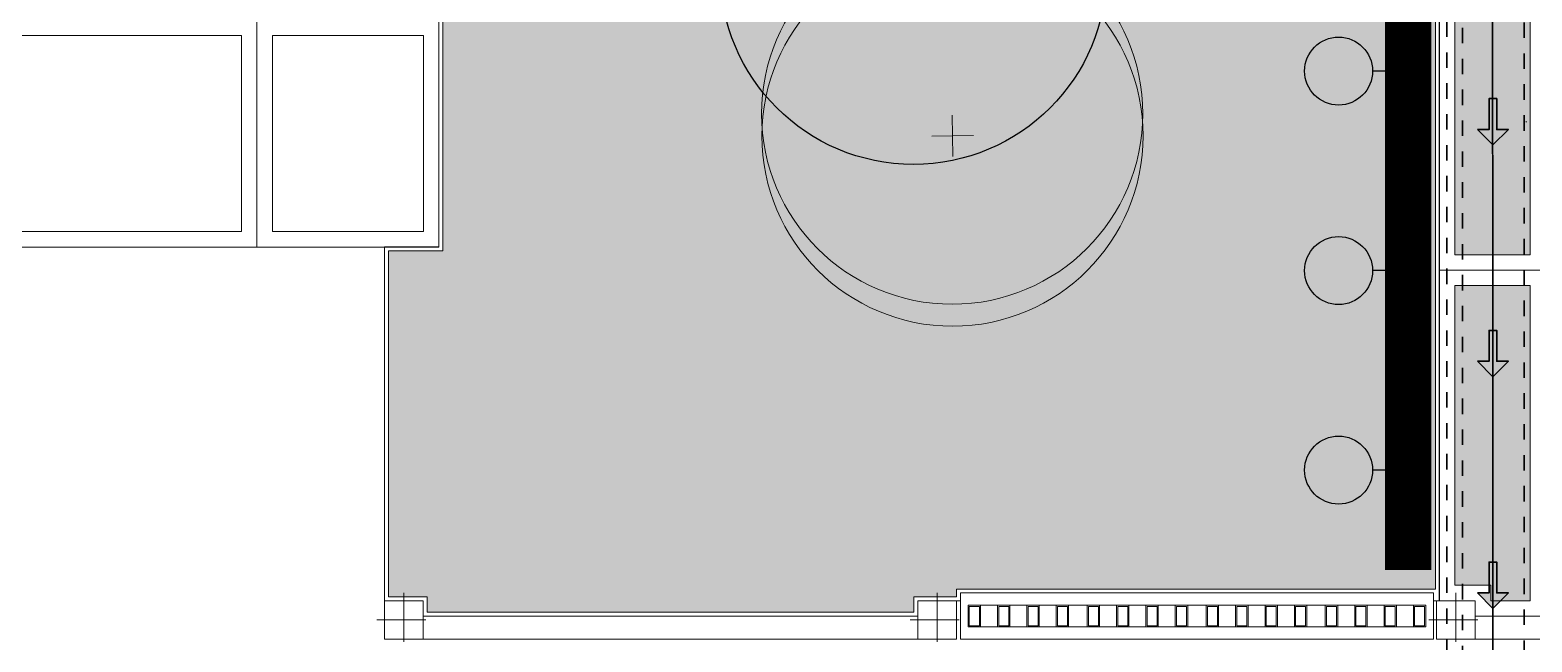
# Model space of a CAD drawing. Header units: metres. Extents: x 349703 to 349913, y 9282546 to 9282694.
# Drawn here: x 349764.36 to 349774.07, y 9282602.97 to 9282606.93 of the extents above; entities that cross this region are included whole.
import ezdxf

# ---------------------------------------------------------------- set-up
doc = ezdxf.new("R2010")
doc.units = ezdxf.units.M
doc.header["$LTSCALE"] = 0.25
for name, pattern in [('01 nivel$0$HIDDEN2', [0.1875, 0.125, -0.0625]), ('B. SUM 2$0$HIDDEN', [0.375, 0.25, -0.125]), ('DASHDOT', [3.556, 2.54, -0.508, 0, -0.508]), ('EJE', [20, 15, -2.5, 0, -2.5])]:
    doc.linetypes.add(name, pattern=pattern)
for name, color, linetype, lineweight in [('.', 7, 'Continuous', 0), ('0_ CUNETAS', 160, 'Continuous', 5), ('AREA-VERDE', 3, 'CONTINUOUS', 9), ('ARQ-FONDO', 253, 'CONTINUOUS', 9), ('COTAS', 94, 'CONTINUOUS', 18), ('CUNETAS-RED', 5, 'CONTINUOUS', 18), ('LLORAD-SIMB', 1, 'CONTINUOUS', 25), ('LLORAD-TEXTO', 1, 'CONTINUOUS', 25), ('LLORAD-TRAMO', 1, 'CONTINUOUS', 70), ('TRAZO', 2, 'Continuous', 13)]:
    doc.layers.add(name, color=color, linetype=linetype, lineweight=lineweight)

# ---------------------------------------------------------------- blocks, each defined once
blk = doc.blocks.new('POLIDEPORTIVO')
at = {"layer": 'ARQ-FONDO', "linetype": 'B. SUM 2$0$HIDDEN', "lineweight": 0}
blk.add_line((374604.4936, 9249278.4423), (374604.4976, 9249278.4463), dxfattribs=at)
blk = doc.blocks.new('icij')
at = {"layer": 'ARQ-FONDO'}
blk.add_lwpolyline([(349611.7726, 9282605.5307), (349611.7726, 9282611.3318), (349599.3954, 9282611.3318), (349599.3954, 9282605.5307)], close=True, dxfattribs=at)
at = {"layer": 'ARQ-FONDO', "flags": 128}
blk.add_lwpolyline([(349610.5954, 9282611.3318), (349610.5954, 9282605.5307)], dxfattribs=at)
for points in [[(349607.8954, 9282605.6307), (349610.4954, 9282605.6307), (349610.4954, 9282606.9013), (349607.8954, 9282606.9013)], [(349610.6954, 9282605.6307), (349611.6726, 9282605.6307), (349611.6726, 9282606.9013), (349610.6954, 9282606.9013)]]:
    blk.add_lwpolyline(points, close=True, dxfattribs=at)
blk = doc.blocks.new('CP.01')
at = {"layer": 'ARQ-FONDO'}
for p, q in [((347640.9498, 9281812.6279), (347641.0598, 9281812.6279)), ((347641.1398, 9281812.6279), (347641.2498, 9281812.6279)), ((347641.3298, 9281812.6279), (347641.4398, 9281812.6279)), ((347641.5198, 9281812.6279), (347641.6398, 9281812.6279)), ((347641.7198, 9281812.6279), (347641.8298, 9281812.6279)), ((347641.9098, 9281812.6279), (347642.0198, 9281812.6279)), ((347642.0998, 9281812.6279), (347642.2098, 9281812.6279)), ((347642.2898, 9281812.6279), (347642.4098, 9281812.6279)), ((347642.4898, 9281812.6279), (347642.5998, 9281812.6279)), ((347642.6798, 9281812.6279), (347642.7898, 9281812.6279)), ((347642.8698, 9281812.6279), (347642.9798, 9281812.6279)), ((347643.0598, 9281812.6279), (347643.1798, 9281812.6279)), ((347643.2598, 9281812.6279), (347643.3698, 9281812.6279)), ((347643.4498, 9281812.6279), (347643.5598, 9281812.6279)), ((347643.6398, 9281812.6279), (347643.7498, 9281812.6279)), ((347643.6947, 9281812.6279), (347643.7498, 9281812.6279)), ((347640.9498, 9281812.4879), (347641.0598, 9281812.4879)), ((347641.1398, 9281812.4879), (347641.2498, 9281812.4879)), ((347641.3298, 9281812.4879), (347641.4398, 9281812.4879)), ((347641.5198, 9281812.4879), (347641.6398, 9281812.4879)), ((347641.7198, 9281812.4879), (347641.8298, 9281812.4879)), ((347641.9098, 9281812.4879), (347642.0198, 9281812.4879)), ((347642.0998, 9281812.4879), (347642.2098, 9281812.4879)), ((347642.2898, 9281812.4879), (347642.4098, 9281812.4879)), ((347642.4898, 9281812.4879), (347642.5998, 9281812.4879)), ((347642.6798, 9281812.4879), (347642.7898, 9281812.4879)), ((347642.8698, 9281812.4879), (347642.9798, 9281812.4879)), ((347643.0598, 9281812.4879), (347643.1798, 9281812.4879)), ((347643.2598, 9281812.4879), (347643.3698, 9281812.4879)), ((347643.4498, 9281812.4879), (347643.5598, 9281812.4879)), ((347643.6398, 9281812.4879), (347643.7498, 9281812.4879)), ((347643.6947, 9281812.4879), (347643.7498, 9281812.4879))]:
    blk.add_line(p, q, dxfattribs=at)
blk.add_lwpolyline([(347643.8798, 9281812.4079), (347640.8198, 9281812.4079), (347640.8198, 9281812.7079), (347643.8798, 9281812.7079)], close=True, dxfattribs=at)
at = {"layer": 'ARQ-FONDO', "linetype": 'EJE'}
for points in [[(347640.8698, 9281812.4879), (347640.8698, 9281812.6279), (347640.9498, 9281812.6279), (347640.9498, 9281812.4879)], [(347640.8773, 9281812.4954), (347640.8773, 9281812.6204), (347640.9423, 9281812.6204), (347640.9423, 9281812.4954)], [(347641.0598, 9281812.4879), (347641.0598, 9281812.6279), (347641.1398, 9281812.6279), (347641.1398, 9281812.4879)], [(347641.0673, 9281812.4954), (347641.0673, 9281812.6204), (347641.1323, 9281812.6204), (347641.1323, 9281812.4954)], [(347641.2498, 9281812.4879), (347641.2498, 9281812.6279), (347641.3298, 9281812.6279), (347641.3298, 9281812.4879)], [(347641.2573, 9281812.4954), (347641.2573, 9281812.6204), (347641.3223, 9281812.6204), (347641.3223, 9281812.4954)], [(347641.4398, 9281812.4879), (347641.4398, 9281812.6279), (347641.5198, 9281812.6279), (347641.5198, 9281812.4879)], [(347641.4473, 9281812.4954), (347641.4473, 9281812.6204), (347641.5123, 9281812.6204), (347641.5123, 9281812.4954)], [(347641.6398, 9281812.4879), (347641.6398, 9281812.6279), (347641.7198, 9281812.6279), (347641.7198, 9281812.4879)], [(347641.6473, 9281812.4954), (347641.6473, 9281812.6204), (347641.7123, 9281812.6204), (347641.7123, 9281812.4954)], [(347641.8298, 9281812.4879), (347641.8298, 9281812.6279), (347641.9098, 9281812.6279), (347641.9098, 9281812.4879)], [(347641.8373, 9281812.4954), (347641.8373, 9281812.6204), (347641.9023, 9281812.6204), (347641.9023, 9281812.4954)], [(347642.0198, 9281812.4879), (347642.0198, 9281812.6279), (347642.0998, 9281812.6279), (347642.0998, 9281812.4879)], [(347642.0273, 9281812.4954), (347642.0273, 9281812.6204), (347642.0923, 9281812.6204), (347642.0923, 9281812.4954)], [(347642.2098, 9281812.4879), (347642.2098, 9281812.6279), (347642.2898, 9281812.6279), (347642.2898, 9281812.4879)], [(347642.2173, 9281812.4954), (347642.2173, 9281812.6204), (347642.2823, 9281812.6204), (347642.2823, 9281812.4954)], [(347642.4098, 9281812.4879), (347642.4098, 9281812.6279), (347642.4898, 9281812.6279), (347642.4898, 9281812.4879)], [(347642.4173, 9281812.4954), (347642.4173, 9281812.6204), (347642.4823, 9281812.6204), (347642.4823, 9281812.4954)], [(347642.5998, 9281812.4879), (347642.5998, 9281812.6279), (347642.6798, 9281812.6279), (347642.6798, 9281812.4879)], [(347642.6073, 9281812.4954), (347642.6073, 9281812.6204), (347642.6723, 9281812.6204), (347642.6723, 9281812.4954)], [(347642.7898, 9281812.4879), (347642.7898, 9281812.6279), (347642.8698, 9281812.6279), (347642.8698, 9281812.4879)], [(347642.7973, 9281812.4954), (347642.7973, 9281812.6204), (347642.8623, 9281812.6204), (347642.8623, 9281812.4954)], [(347642.9798, 9281812.4879), (347642.9798, 9281812.6279), (347643.0598, 9281812.6279), (347643.0598, 9281812.4879)], [(347642.9873, 9281812.4954), (347642.9873, 9281812.6204), (347643.0523, 9281812.6204), (347643.0523, 9281812.4954)], [(347643.1798, 9281812.4879), (347643.1798, 9281812.6279), (347643.2598, 9281812.6279), (347643.2598, 9281812.4879)], [(347643.1873, 9281812.4954), (347643.1873, 9281812.6204), (347643.2523, 9281812.6204), (347643.2523, 9281812.4954)], [(347643.3698, 9281812.4879), (347643.3698, 9281812.6279), (347643.4498, 9281812.6279), (347643.4498, 9281812.4879)], [(347643.3773, 9281812.4954), (347643.3773, 9281812.6204), (347643.4423, 9281812.6204), (347643.4423, 9281812.4954)], [(347643.5598, 9281812.4879), (347643.5598, 9281812.6279), (347643.6398, 9281812.6279), (347643.6398, 9281812.4879)], [(347643.5673, 9281812.4954), (347643.5673, 9281812.6204), (347643.6323, 9281812.6204), (347643.6323, 9281812.4954)], [(347643.7498, 9281812.4879), (347643.7498, 9281812.6279), (347643.8298, 9281812.6279), (347643.8298, 9281812.4879)], [(347643.7498, 9281812.4879), (347643.7498, 9281812.6279), (347643.8298, 9281812.6279), (347643.8298, 9281812.4879)], [(347643.7573, 9281812.4954), (347643.7573, 9281812.6204), (347643.8223, 9281812.6204), (347643.8223, 9281812.4954)]]:
    blk.add_lwpolyline(points, close=True, dxfattribs=at)
blk = doc.blocks.new('CP.2.1')
at = {"layer": 'ARQ-FONDO', "linetype": 'DASHDOT', "ltscale": 0.5}
for p, q in [((347518.4944, 9281810.2139), (347518.4944, 9281810.5639)), ((347521.9444, 9281810.2139), (347521.9444, 9281810.5639)), ((347518.6694, 9281810.3889), (347518.3194, 9281810.3889)), ((347522.1194, 9281810.3889), (347521.7694, 9281810.3889))]:
    blk.add_line(p, q, dxfattribs=at)
at = {"layer": 'ARQ-FONDO'}
for points in [[(347518.6194, 9281810.5139), (347518.3694, 9281810.5139), (347518.3694, 9281810.2639), (347518.6194, 9281810.2639)], [(347518.3694, 9281810.5139), (347518.3694, 9281810.2639), (347518.6194, 9281810.2639), (347518.6194, 9281810.3639), (347521.8194, 9281810.3639), (347521.8194, 9281810.2639), (347522.0694, 9281810.2639), (347522.0694, 9281810.5139)], [(347522.0694, 9281810.5139), (347521.8194, 9281810.5139), (347521.8194, 9281810.2639), (347522.0694, 9281810.2639)]]:
    blk.add_lwpolyline(points, close=True, dxfattribs=at)
blk = doc.blocks.new('CERCO PERIMETRICO')
at = {"layer": 'ARQ-FONDO'}
for name, p, rotation in [('CP.2.1', (697611.9814, 18564413.5057, 210.1358), 180.0000001941535), ('CP.01', (697737.5252, 18564415.6994, 210.1358), 180.0000001419629), ('CP.2.1', (697618.7864, 18564413.5057, 210.1358), 180.0000001941535)]:
    blk.add_blockref(name, p, dxfattribs=dict(at, rotation=rotation))
blk = doc.blocks.new('67')
at = {"layer": 'AREA-VERDE', "lineweight": 0, "true_color": 0xc4e4b2, "transparency": 33554687}
h = blk.add_hatch(color=3, dxfattribs=at)
h.dxf.hatch_style = 1
h.paths.add_polyline_path([(349447.9216, 9282605.48), (349448.4105, 9282605.48), (349448.4105, 9282608.48), (349447.9216, 9282608.48)])
h.paths.add_polyline_path([(349447.9216, 9282603.3406), (349448.154, 9282603.3406), (349448.154, 9282603.2406), (349448.4105, 9282603.2406), (349448.4105, 9282605.28), (349447.9216, 9282605.28)])
at = {"layer": 'ARQ-FONDO', "flags": 128}
for points in [[(349446.6839, 9282641.1169), (349448.5105, 9282641.1169), (349448.5105, 9282603.1406), (349448.054, 9282603.1406), (349448.054, 9282603.2406), (349447.8216, 9282603.2406), (349447.8216, 9282622.86), (349446.6844, 9282622.86), (349446.6844, 9282641.1169)], [(349448.5105, 9282605.38), (349447.8216, 9282605.38)]]:
    blk.add_lwpolyline(points, dxfattribs=at)
at = {"layer": 'ARQ-FONDO'}
blk.add_lwpolyline([(349448.4105, 9282608.48), (349447.9216, 9282608.48), (349447.9216, 9282605.48), (349448.4105, 9282605.48)], close=True, dxfattribs=at)
at = {"layer": 'ARQ-FONDO', "flags": 128}
blk.add_lwpolyline([(349447.9216, 9282605.28), (349448.4105, 9282605.28), (349448.4105, 9282603.2406), (349448.154, 9282603.2406), (349448.154, 9282603.3406), (349447.9216, 9282603.3406)], close=True, dxfattribs=at)
blk = doc.blocks.new('ca_arb_plan034')
at = {"layer": 'ARQ-FONDO'}
for p, q in [((0, 19), (0, -19)), ((19, 0), (-19, 0))]:
    blk.add_line(p, q, dxfattribs=at)
for centre in [(0, 20.1), (0, 0)]:
    blk.add_circle(centre, 173.9, dxfattribs=at)
blk = doc.blocks.new('*U947')
at = {"layer": 'cotas', "true_color": 0x000000}
h = blk.add_hatch(color=18, dxfattribs=at)
h.dxf.hatch_style = 1
edge = h.paths.add_edge_path()
edge.add_arc((2841.4206, 1652.8066), 0.1, 0, 360)
at = {"layer": 'TRAZO', "color": 18, "true_color": 0x000000}
for p, q in [((2841.4206, 1652.7066), (2841.4206, 1649.9329)), ((2840.653, 1649.9329), (2845.1257, 1649.9329)), ((2840.553, 1648.8329), (2840.553, 1649.8329)), ((2845.2257, 1649.8329), (2845.2257, 1648.8329)), ((2840.653, 1648.7329), (2845.1257, 1648.7329))]:
    blk.add_line(p, q, dxfattribs=at)
blk.add_circle((2841.4206, 1652.8066), 0.1, dxfattribs=at)
for centre, start, end in [((2840.653, 1649.8329), 90, 180), ((2845.1257, 1649.8329), 0, 90), ((2840.653, 1648.8329), 180, 270), ((2845.1257, 1648.8329), 270, 0)]:
    blk.add_arc(centre, 0.1, start, end, dxfattribs=at)
blk = doc.blocks.new('*U2193')
at = {"layer": '.', "lineweight": 30}
h = blk.add_hatch(color=1, dxfattribs=at)
h.dxf.hatch_style = 1
h.paths.add_polyline_path([(-0.025, -0.05), (-0.1, -0.05), (0, -0.15), (0.1, -0.05), (0.025, -0.05), (0.025, 0.15), (-0.025, 0.15)])
at = {"layer": '0_ CUNETAS', "color": 1, "lineweight": 30}
blk.add_lwpolyline([(-0.1, -0.05), (-0.025, -0.05), (-0.025, 0.15), (0.025, 0.15), (0.025, -0.05), (0.1, -0.05), (0, -0.15)], close=True, dxfattribs=at)
blk = doc.blocks.new('*U2190')
at = {"layer": '0_ CUNETAS', "color": 0, "linetype": 'ByBlock', "lineweight": -2, "transparency": 16777216}
for p in [(0, 21), (0, 19.5), (0, 18)]:
    blk.add_blockref('*U2193', p, dxfattribs=at)
blk = doc.blocks.new('drenaje')
at = {"layer": 'CUNETAS-RED', "linetype": '01 nivel$0$HIDDEN2', "lineweight": 30}
for p, q in [((55.3649, -34.1474), (55.3649, -90.4696)), ((55.4649, -34.1888), (55.4649, -90.5555)), ((55.8649, -34.3545), (55.8649, -90.3803))]:
    blk.add_line(p, q, dxfattribs=at)
at = {"layer": 'CUNETAS-RED', "lineweight": 0}
blk.add_blockref('*U2190', (55.6621, -90.1971), dxfattribs=at)

msp = doc.modelspace()

# ---------------------------------------------------------------- hatches: boundary and pattern name
at = {"layer": 'AREA-VERDE', "lineweight": 0, "true_color": 0xc4e4b2, "transparency": 33554610}
h = msp.add_hatch(color=3, dxfattribs=at)
h.dxf.hatch_style = 1
h.paths.add_polyline_path([(349773.4463, 9282611.3046), (349767.0266, 9282611.3046), (349767.0266, 9282605.5053), (349766.6744, 9282605.5053), (349766.6744, 9282603.266), (349766.9244, 9282603.266), (349766.9244, 9282603.166), (349770.0736, 9282603.166), (349770.0736, 9282603.266), (349770.3486, 9282603.2659), (349770.3486, 9282603.316), (349773.4463, 9282603.316)])

# ---------------------------------------------------------------- linework, layer by layer
at = {"layer": 'ARQ-FONDO', "lineweight": 30}
msp.add_lwpolyline([(349782.3038, 9282643.2172), (349782.3038, 9282641.6375), (349782.0969, 9282641.4307), (349774.0096, 9282641.4307), (349773.8116, 9282641.2327), (349773.8207, 9282585.0699)], dxfattribs=at)
at = {"layer": 'ARQ-FONDO', "flags": 128}
msp.add_lwpolyline([(349767.0012, 9282611.33), (349773.4717, 9282611.33), (349773.4717, 9282603.2406), (349773.434, 9282603.2406), (349773.434, 9282603.2845), (349773.434, 9282603.2906), (349770.374, 9282603.2906), (349770.374, 9282603.2405), (349770.099, 9282603.2406), (349770.099, 9282603.1406), (349766.899, 9282603.1406), (349766.899, 9282603.2406), (349766.649, 9282603.2406), (349766.649, 9282605.5307), (349767.0012, 9282605.5307), (349767.0012, 9282611.33)], dxfattribs=at)
msp.add_lwpolyline([(349767.0266, 9282611.3046), (349773.4463, 9282611.3046), (349773.4463, 9282603.316), (349770.3486, 9282603.316), (349770.3486, 9282603.2659), (349770.0736, 9282603.266), (349770.0736, 9282603.166), (349766.9244, 9282603.166), (349766.9244, 9282603.266), (349766.6744, 9282603.266), (349766.6744, 9282605.5053), (349767.0266, 9282605.5053)], close=True, dxfattribs=at)
at = {"layer": 'LLORAD-SIMB'}
for p, q in [((349773.27, 9282606.6692), (349773.04, 9282606.6692)), ((349773.27, 9282605.3775), (349773.04, 9282605.3775)), ((349773.27, 9282604.0858), (349773.04, 9282604.0858))]:
    msp.add_line(p, q, dxfattribs=at)
for centre in [(349772.82, 9282606.6692), (349772.82, 9282605.3775), (349772.82, 9282604.0858)]:
    msp.add_circle(centre, 0.22, dxfattribs=at)
at = {"layer": 'LLORAD-TEXTO'}
msp.add_circle((349770.07, 9282607.315), 1.25, dxfattribs=at)
at = {"layer": 'LLORAD-TRAMO', "const_width": 0.3}
msp.add_lwpolyline([(349773.27, 9282607.19), (349773.27, 9282606.94), (349773.27, 9282606.69), (349773.27, 9282606.44), (349773.27, 9282606.19), (349773.27, 9282605.94), (349773.27, 9282605.69), (349773.27, 9282605.44), (349773.27, 9282605.19), (349773.27, 9282604.94), (349773.27, 9282604.69), (349773.27, 9282604.44), (349773.27, 9282604.19), (349773.27, 9282603.94), (349773.27, 9282603.69), (349773.27, 9282603.44)], dxfattribs=at)

# ---------------------------------------------------------------- block references
at = {"layer": 'ARQ-FONDO'}
for name, p in [('CERCO PERIMETRICO', (-323.2944, 0, -210.1358)), ('67', (325.6495, 0)), ('icij', (155.2286, -0.0008))]:
    msp.add_blockref(name, p, dxfattribs=at)
at = {"layer": 'ARQ-FONDO', "lineweight": 30}
msp.add_blockref('POLIDEPORTIVO', (-24830.462, 33327.8957), dxfattribs=at)
at = {"layer": 'ARQ-FONDO', "xscale": -1, "rotation": 180}
msp.add_blockref('*U947', (346922.3439, 9284256.9942, 0), dxfattribs=at)
at = {"layer": 'ARQ-FONDO', "xscale": -0.007087575391046, "yscale": 0.007087575391046, "zscale": 0.007087575391046, "rotation": 1.053199936490107}
msp.add_blockref('ca_arb_plan034', (349770.3231, 9282606.2499), dxfattribs=at)
at = {"layer": 'CUNETAS-RED', "lineweight": 30}
msp.add_blockref('drenaje', (349718.1559, 9282675.5378), dxfattribs=at)

doc.saveas('drawing.dxf')
